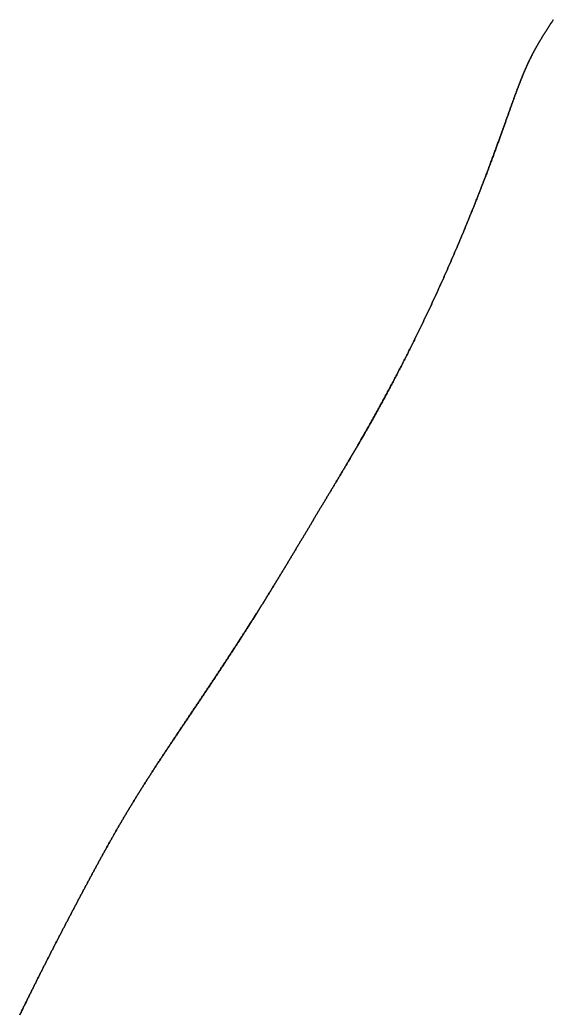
# Model space of a CAD drawing. Header units: inches. Extents: x 130170 to 284068, y 377793 to 804530.
# Drawn here: x 259201.3 to 259254.8, y 738564.8 to 738664.6 of the extents above; entities that cross this region are included whole.
import ezdxf

# ---------------------------------------------------------------- set-up
doc = ezdxf.new("R2010")
doc.units = ezdxf.units.IN
doc.header["$MEASUREMENT"] = 0
doc.layers.add('muni_il', color=7, linetype='Continuous')

msp = doc.modelspace()

# ---------------------------------------------------------------- linework, layer by layer
at = {"layer": 'muni_il'}
for points in [[(259201.323, 738564.775), (259201.364, 738564.861), (259201.406, 738564.947), (259201.448, 738565.032), (259201.489, 738565.117), (259201.53, 738565.201), (259201.571, 738565.286), (259201.613, 738565.37), (259201.654, 738565.453), (259201.694, 738565.537), (259201.735, 738565.62), (259201.776, 738565.703), (259201.816, 738565.786), (259201.857, 738565.868), (259201.897, 738565.95), (259201.937, 738566.032), (259201.977, 738566.114), (259202.017, 738566.195), (259202.057, 738566.276), (259202.097, 738566.357), (259202.137, 738566.438), (259202.176, 738566.518), (259202.216, 738566.598), (259202.255, 738566.678), (259202.295, 738566.758), (259202.334, 738566.837), (259202.373, 738566.916), (259202.412, 738566.995), (259202.451, 738567.074), (259202.49, 738567.152), (259202.529, 738567.231), (259202.567, 738567.309), (259202.606, 738567.386), (259202.645, 738567.464), (259202.683, 738567.541), (259202.722, 738567.619), (259202.76, 738567.696), (259202.798, 738567.773), (259202.836, 738567.849), (259202.875, 738567.925), (259202.913, 738568.002), (259202.951, 738568.078), (259202.989, 738568.154), (259203.027, 738568.229), (259203.064, 738568.305), (259203.102, 738568.38), (259203.14, 738568.456), (259203.177, 738568.531), (259203.215, 738568.605), (259203.253, 738568.68), (259203.29, 738568.755), (259203.327, 738568.829), (259203.365, 738568.904), (259203.402, 738568.978), (259203.44, 738569.052), (259203.477, 738569.125), (259203.514, 738569.199), (259203.551, 738569.273), (259203.588, 738569.346), (259203.625, 738569.42), (259203.662, 738569.493), (259203.699, 738569.566), (259203.736, 738569.639), (259203.773, 738569.712), (259203.81, 738569.785), (259203.847, 738569.857), (259203.884, 738569.93), (259203.921, 738570.002), (259203.958, 738570.075), (259203.994, 738570.147), (259204.031, 738570.219), (259204.068, 738570.291), (259204.105, 738570.363), (259204.141, 738570.435), (259204.178, 738570.507), (259204.215, 738570.579), (259204.251, 738570.651), (259204.288, 738570.723), (259204.325, 738570.794), (259204.361, 738570.866), (259204.398, 738570.937), (259204.434, 738571.009), (259204.471, 738571.08), (259204.508, 738571.151), (259204.544, 738571.223), (259204.581, 738571.294), (259204.617, 738571.365), (259204.654, 738571.436), (259204.691, 738571.508), (259204.727, 738571.579), (259204.764, 738571.65), (259204.8, 738571.721), (259204.837, 738571.792), (259204.874, 738571.863), (259204.91, 738571.934), (259204.947, 738572.005), (259204.983, 738572.076), (259205.02, 738572.147), (259205.056, 738572.217), (259205.093, 738572.288), (259205.13, 738572.359), (259205.167, 738572.43), (259205.203, 738572.501), (259205.24, 738572.572), (259205.277, 738572.643), (259205.313, 738572.714), (259205.35, 738572.784), (259205.387, 738572.855), (259205.424, 738572.926), (259205.46, 738572.997), (259205.497, 738573.068), (259205.534, 738573.139), (259205.571, 738573.21), (259205.608, 738573.281), (259205.645, 738573.352), (259205.682, 738573.423), (259205.719, 738573.494), (259205.756, 738573.565), (259205.793, 738573.636), (259205.83, 738573.707), (259205.867, 738573.778), (259205.904, 738573.849), (259205.941, 738573.92), (259205.978, 738573.991), (259206.015, 738574.062), (259206.052, 738574.134), (259206.09, 738574.205), (259206.127, 738574.276), (259206.164, 738574.347), (259206.202, 738574.419), (259206.239, 738574.49), (259206.276, 738574.561), (259206.314, 738574.633), (259206.351, 738574.704), (259206.389, 738574.776), (259206.426, 738574.847), (259206.463, 738574.919), (259206.501, 738574.99), (259206.539, 738575.062), (259206.576, 738575.134), (259206.614, 738575.205), (259206.652, 738575.277), (259206.689, 738575.349), (259206.727, 738575.421), (259206.765, 738575.492), (259206.803, 738575.564), (259206.841, 738575.636), (259206.879, 738575.708), (259206.917, 738575.78), (259206.955, 738575.852), (259206.992, 738575.924), (259207.031, 738575.996), (259207.069, 738576.068), (259207.107, 738576.14), (259207.145, 738576.213), (259207.183, 738576.285), (259207.221, 738576.357), (259207.26, 738576.429), (259207.298, 738576.502), (259207.336, 738576.574), (259207.375, 738576.646), (259207.413, 738576.719), (259207.451, 738576.791), (259207.49, 738576.864), (259207.528, 738576.936), (259207.567, 738577.009), (259207.605, 738577.081), (259207.644, 738577.154), (259207.683, 738577.227), (259207.721, 738577.299), (259207.76, 738577.372), (259207.799, 738577.445), (259207.837, 738577.517), (259207.876, 738577.59), (259207.915, 738577.663), (259207.954, 738577.736), (259207.993, 738577.809), (259208.032, 738577.882), (259208.071, 738577.954), (259208.11, 738578.027), (259208.149, 738578.1), (259208.188, 738578.173), (259208.227, 738578.246), (259208.266, 738578.319), (259208.305, 738578.392), (259208.344, 738578.465), (259208.384, 738578.538), (259208.423, 738578.611), (259208.462, 738578.684), (259208.502, 738578.757), (259208.541, 738578.83), (259208.58, 738578.904), (259208.62, 738578.977), (259208.659, 738579.05), (259208.699, 738579.123), (259208.738, 738579.196), (259208.778, 738579.269), (259208.817, 738579.342), (259208.857, 738579.415), (259208.897, 738579.488), (259208.936, 738579.562), (259208.976, 738579.635), (259209.016, 738579.708), (259209.056, 738579.781), (259209.096, 738579.854), (259209.135, 738579.927), (259209.175, 738580), (259209.215, 738580.073), (259209.255, 738580.146), (259209.295, 738580.219), (259209.335, 738580.293), (259209.375, 738580.366), (259209.415, 738580.439), (259209.456, 738580.512), (259209.496, 738580.585), (259209.536, 738580.658), (259209.576, 738580.731), (259209.616, 738580.804), (259209.657, 738580.877), (259209.697, 738580.95), (259209.737, 738581.023), (259209.778, 738581.096), (259209.818, 738581.169), (259209.859, 738581.242), (259209.899, 738581.315), (259209.94, 738581.388), (259209.98, 738581.461), (259210.021, 738581.534), (259210.062, 738581.607), (259210.102, 738581.68), (259210.143, 738581.753), (259210.184, 738581.825), (259210.225, 738581.898), (259210.266, 738581.971), (259210.306, 738582.044), (259210.348, 738582.117), (259210.389, 738582.19), (259210.43, 738582.262), (259210.471, 738582.335), (259210.512, 738582.408), (259210.553, 738582.481), (259210.594, 738582.553), (259210.635, 738582.626), (259210.677, 738582.699), (259210.718, 738582.771), (259210.759, 738582.844), (259210.801, 738582.916), (259210.842, 738582.989), (259210.884, 738583.062), (259210.926, 738583.134), (259210.967, 738583.207), (259211.009, 738583.28), (259211.051, 738583.352), (259211.093, 738583.425), (259211.134, 738583.497), (259211.176, 738583.57), (259211.218, 738583.642), (259211.26, 738583.715), (259211.303, 738583.787), (259211.345, 738583.86), (259211.387, 738583.932), (259211.429, 738584.005), (259211.472, 738584.078), (259211.514, 738584.15), (259211.556, 738584.223), (259211.599, 738584.295), (259211.642, 738584.367), (259211.684, 738584.44), (259211.727, 738584.513), (259211.77, 738584.585), (259211.813, 738584.658), (259211.856, 738584.73), (259211.899, 738584.803), (259211.942, 738584.875), (259211.985, 738584.948), (259212.029, 738585.021), (259212.072, 738585.093), (259212.115, 738585.166), (259212.159, 738585.239), (259212.202, 738585.311), (259212.246, 738585.384), (259212.29, 738585.457), (259212.334, 738585.529), (259212.378, 738585.602), (259212.422, 738585.675), (259212.466, 738585.748), (259212.51, 738585.821), (259212.554, 738585.894), (259212.599, 738585.967), (259212.643, 738586.04), (259212.688, 738586.113), (259212.733, 738586.186), (259212.777, 738586.259), (259212.822, 738586.332), (259212.867, 738586.405), (259212.912, 738586.479), (259212.957, 738586.552), (259213.003, 738586.625), (259213.048, 738586.699), (259213.094, 738586.772), (259213.139, 738586.846), (259213.185, 738586.919), (259213.231, 738586.993), (259213.277, 738587.067), (259213.323, 738587.14), (259213.369, 738587.214), (259213.415, 738587.288), (259213.462, 738587.362), (259213.508, 738587.436), (259213.555, 738587.511), (259213.601, 738587.585), (259213.648, 738587.659), (259213.695, 738587.734), (259213.742, 738587.808), (259213.79, 738587.883), (259213.837, 738587.957), (259213.884, 738588.032), (259213.932, 738588.107), (259213.98, 738588.182), (259214.028, 738588.257), (259214.076, 738588.332), (259214.124, 738588.407), (259214.172, 738588.483), (259214.22, 738588.558), (259214.269, 738588.634), (259214.318, 738588.71), (259214.366, 738588.785), (259214.415, 738588.861), (259214.464, 738588.937), (259214.513, 738589.013), (259214.563, 738589.09), (259214.612, 738589.166), (259214.662, 738589.243), (259214.711, 738589.319), (259214.761, 738589.396), (259214.811, 738589.473), (259214.861, 738589.55), (259214.912, 738589.627), (259214.962, 738589.705), (259215.013, 738589.782), (259215.063, 738589.86), (259215.114, 738589.937), (259215.165, 738590.015), (259215.216, 738590.093), (259215.268, 738590.171), (259215.319, 738590.249), (259215.371, 738590.328), (259215.422, 738590.406), (259215.474, 738590.485), (259215.526, 738590.564), (259215.578, 738590.643), (259215.63, 738590.722), (259215.683, 738590.801), (259215.735, 738590.881), (259215.788, 738590.96), (259215.841, 738591.04), (259215.894, 738591.12), (259215.947, 738591.2), (259216, 738591.28), (259216.054, 738591.361), (259216.107, 738591.441), (259216.161, 738591.522), (259216.214, 738591.603), (259216.269, 738591.684), (259216.323, 738591.765), (259216.377, 738591.846), (259216.431, 738591.928), (259216.486, 738592.009), (259216.54, 738592.091), (259216.595, 738592.173), (259216.65, 738592.255), (259216.705, 738592.338), (259216.76, 738592.42), (259216.815, 738592.503), (259216.871, 738592.585), (259216.926, 738592.668), (259216.982, 738592.751), (259217.038, 738592.835), (259217.094, 738592.918), (259217.15, 738593.001), (259217.206, 738593.085), (259217.262, 738593.169), (259217.318, 738593.253), (259217.375, 738593.337), (259217.432, 738593.422), (259217.488, 738593.506), (259217.545, 738593.591), (259217.602, 738593.676), (259217.659, 738593.761), (259217.716, 738593.846), (259217.774, 738593.931), (259217.831, 738594.016), (259217.889, 738594.102), (259217.946, 738594.187), (259218.004, 738594.273), (259218.062, 738594.359), (259218.12, 738594.445), (259218.178, 738594.532), (259218.236, 738594.618), (259218.294, 738594.704), (259218.352, 738594.791), (259218.41, 738594.878), (259218.469, 738594.965), (259218.527, 738595.052), (259218.586, 738595.139), (259218.645, 738595.226), (259218.703, 738595.314), (259218.762, 738595.401), (259218.821, 738595.489), (259218.88, 738595.577), (259218.939, 738595.664), (259218.998, 738595.752), (259219.057, 738595.841), (259219.117, 738595.929), (259219.176, 738596.017), (259219.235, 738596.105), (259219.295, 738596.194), (259219.354, 738596.283), (259219.414, 738596.371), (259219.473, 738596.46), (259219.533, 738596.549), (259219.592, 738596.638), (259219.652, 738596.727), (259219.712, 738596.816), (259219.771, 738596.905), (259219.831, 738596.995), (259219.891, 738597.084), (259219.951, 738597.173), (259220.011, 738597.263), (259220.07, 738597.353), (259220.13, 738597.442), (259220.19, 738597.532), (259220.25, 738597.622), (259220.31, 738597.711), (259220.37, 738597.801), (259220.43, 738597.891), (259220.49, 738597.981), (259220.55, 738598.071), (259220.61, 738598.161), (259220.669, 738598.251), (259220.729, 738598.341), (259220.789, 738598.431), (259220.849, 738598.521), (259220.909, 738598.612), (259220.969, 738598.702), (259221.029, 738598.792), (259221.088, 738598.882), (259221.148, 738598.972), (259221.208, 738599.062), (259221.267, 738599.153), (259221.327, 738599.243), (259221.387, 738599.333), (259221.446, 738599.423), (259221.506, 738599.513), (259221.565, 738599.604), (259221.625, 738599.694), (259221.684, 738599.784), (259221.743, 738599.874), (259221.803, 738599.964), (259221.862, 738600.054), (259221.921, 738600.144), (259221.98, 738600.234), (259222.039, 738600.324), (259222.098, 738600.414), (259222.157, 738600.504), (259222.216, 738600.593), (259222.274, 738600.683), (259222.333, 738600.773), (259222.392, 738600.862), (259222.45, 738600.952), (259222.508, 738601.041), (259222.567, 738601.131), (259222.625, 738601.22), (259222.683, 738601.309), (259222.741, 738601.398), (259222.799, 738601.488), (259222.857, 738601.577), (259222.915, 738601.666), (259222.972, 738601.754), (259223.03, 738601.843), (259223.087, 738601.932), (259223.145, 738602.02), (259223.202, 738602.109), (259223.259, 738602.197), (259223.316, 738602.285), (259223.373, 738602.373), (259223.429, 738602.461), (259223.486, 738602.549), (259223.542, 738602.637), (259223.599, 738602.724), (259223.655, 738602.812), (259223.711, 738602.899), (259223.767, 738602.987), (259223.823, 738603.074), (259223.879, 738603.161), (259223.934, 738603.247), (259223.99, 738603.334), (259224.045, 738603.421), (259224.1, 738603.507), (259224.155, 738603.593), (259224.21, 738603.68), (259224.265, 738603.765), (259224.32, 738603.851), (259224.374, 738603.937), (259224.429, 738604.023), (259224.483, 738604.108), (259224.537, 738604.193), (259224.591, 738604.278), (259224.645, 738604.363), (259224.698, 738604.448), (259224.752, 738604.532), (259224.805, 738604.617), (259224.858, 738604.701), (259224.911, 738604.785), (259224.964, 738604.869), (259225.017, 738604.952), (259225.069, 738605.036), (259225.122, 738605.119), (259225.174, 738605.203), (259225.226, 738605.285), (259225.278, 738605.368), (259225.33, 738605.451), (259225.382, 738605.533), (259225.433, 738605.616), (259225.484, 738605.698), (259225.535, 738605.78), (259225.586, 738605.861), (259225.637, 738605.943), (259225.688, 738606.024), (259225.739, 738606.105), (259225.789, 738606.186), (259225.839, 738606.267), (259225.889, 738606.348), (259225.939, 738606.428), (259225.989, 738606.508), (259226.038, 738606.588), (259226.088, 738606.668), (259226.137, 738606.748), (259226.186, 738606.827), (259226.235, 738606.907), (259226.284, 738606.986), (259226.333, 738607.064), (259226.381, 738607.143), (259226.43, 738607.222), (259226.478, 738607.3), (259226.526, 738607.378), (259226.574, 738607.456), (259226.622, 738607.534), (259226.669, 738607.611), (259226.717, 738607.689), (259226.764, 738607.766), (259226.811, 738607.843), (259226.858, 738607.92), (259226.905, 738607.996), (259226.952, 738608.073), (259226.998, 738608.149), (259227.045, 738608.225), (259227.091, 738608.301), (259227.137, 738608.377), (259227.183, 738608.452), (259227.229, 738608.527), (259227.275, 738608.602), (259227.321, 738608.678), (259227.366, 738608.752), (259227.411, 738608.827), (259227.457, 738608.901), (259227.502, 738608.976), (259227.547, 738609.05), (259227.591, 738609.124), (259227.636, 738609.197), (259227.681, 738609.271), (259227.725, 738609.344), (259227.769, 738609.418), (259227.813, 738609.491), (259227.857, 738609.564), (259227.901, 738609.636), (259227.945, 738609.709), (259227.989, 738609.781), (259228.032, 738609.854), (259228.076, 738609.926), (259228.119, 738609.998), (259228.163, 738610.07), (259228.206, 738610.141), (259228.249, 738610.213), (259228.292, 738610.284), (259228.335, 738610.355), (259228.377, 738610.427), (259228.42, 738610.498), (259228.463, 738610.568), (259228.505, 738610.639), (259228.547, 738610.709), (259228.59, 738610.78), (259228.632, 738610.85), (259228.674, 738610.92), (259228.716, 738610.99), (259228.758, 738611.06), (259228.8, 738611.13), (259228.841, 738611.2), (259228.883, 738611.269), (259228.925, 738611.339), (259228.966, 738611.408), (259229.007, 738611.477), (259229.049, 738611.546), (259229.09, 738611.615), (259229.131, 738611.684), (259229.173, 738611.753), (259229.214, 738611.822), (259229.255, 738611.89), (259229.296, 738611.959), (259229.336, 738612.027), (259229.377, 738612.096), (259229.418, 738612.164), (259229.459, 738612.232), (259229.5, 738612.3), (259229.54, 738612.368), (259229.581, 738612.436), (259229.621, 738612.504), (259229.662, 738612.571), (259229.702, 738612.639), (259229.743, 738612.707), (259229.783, 738612.774), (259229.824, 738612.842), (259229.864, 738612.909), (259229.904, 738612.977), (259229.944, 738613.044), (259229.985, 738613.112), (259230.025, 738613.179), (259230.065, 738613.246), (259230.105, 738613.313), (259230.145, 738613.381), (259230.186, 738613.448), (259230.226, 738613.515), (259230.266, 738613.582), (259230.306, 738613.649), (259230.346, 738613.716), (259230.386, 738613.783), (259230.426, 738613.85), (259230.466, 738613.917), (259230.506, 738613.984), (259230.546, 738614.051), (259230.587, 738614.118), (259230.627, 738614.185), (259230.667, 738614.252), (259230.707, 738614.319), (259230.747, 738614.386), (259230.787, 738614.453), (259230.827, 738614.52), (259230.868, 738614.587), (259230.908, 738614.654), (259230.948, 738614.722), (259230.988, 738614.789), (259231.028, 738614.856), (259231.069, 738614.923), (259231.109, 738614.99), (259231.149, 738615.058), (259231.19, 738615.125), (259231.23, 738615.193), (259231.271, 738615.26), (259231.311, 738615.328), (259231.352, 738615.395), (259231.392, 738615.463), (259231.433, 738615.531), (259231.474, 738615.598), (259231.515, 738615.666), (259231.555, 738615.734), (259231.596, 738615.802), (259231.637, 738615.871), (259231.678, 738615.939), (259231.719, 738616.007), (259231.76, 738616.075), (259231.801, 738616.144), (259231.843, 738616.213), (259231.884, 738616.281), (259231.925, 738616.35), (259231.967, 738616.419), (259232.008, 738616.488), (259232.05, 738616.557), (259232.091, 738616.627), (259232.133, 738616.696), (259232.175, 738616.766), (259232.217, 738616.836), (259232.259, 738616.905), (259232.301, 738616.975), (259232.343, 738617.045), (259232.385, 738617.116), (259232.428, 738617.186), (259232.47, 738617.257), (259232.513, 738617.328), (259232.555, 738617.399), (259232.598, 738617.47), (259232.641, 738617.541), (259232.684, 738617.613), (259232.727, 738617.684), (259232.77, 738617.756), (259232.813, 738617.828), (259232.856, 738617.9), (259232.9, 738617.973), (259232.943, 738618.045), (259232.987, 738618.118), (259233.031, 738618.191), (259233.075, 738618.264), (259233.119, 738618.338), (259233.163, 738618.412), (259233.207, 738618.486), (259233.251, 738618.56), (259233.296, 738618.634), (259233.341, 738618.709), (259233.385, 738618.784), (259233.43, 738618.859), (259233.475, 738618.934), (259233.52, 738619.01), (259233.566, 738619.086), (259233.611, 738619.162), (259233.656, 738619.238), (259233.702, 738619.315), (259233.748, 738619.391), (259233.794, 738619.469), (259233.84, 738619.546), (259233.886, 738619.624), (259233.933, 738619.702), (259233.979, 738619.78), (259234.026, 738619.859), (259234.073, 738619.938), (259234.12, 738620.017), (259234.167, 738620.097), (259234.214, 738620.176), (259234.261, 738620.256), (259234.309, 738620.337), (259234.357, 738620.418), (259234.405, 738620.499), (259234.453, 738620.58), (259234.501, 738620.662), (259234.549, 738620.744), (259234.598, 738620.826), (259234.646, 738620.909), (259234.695, 738620.992), (259234.744, 738621.076), (259234.793, 738621.16), (259234.842, 738621.244), (259234.892, 738621.328), (259234.941, 738621.413), (259234.991, 738621.498), (259235.041, 738621.584), (259235.091, 738621.67), (259235.142, 738621.756), (259235.192, 738621.843), (259235.243, 738621.93), (259235.294, 738622.018), (259235.345, 738622.105), (259235.396, 738622.194), (259235.447, 738622.282), (259235.499, 738622.372), (259235.55, 738622.461), (259235.602, 738622.551), (259235.654, 738622.641), (259235.706, 738622.732), (259235.759, 738622.823), (259235.811, 738622.914), (259235.864, 738623.006), (259235.917, 738623.099), (259235.97, 738623.192), (259236.023, 738623.285), (259236.076, 738623.378), (259236.13, 738623.472), (259236.184, 738623.567), (259236.237, 738623.662), (259236.292, 738623.757), (259236.346, 738623.853), (259236.4, 738623.949), (259236.455, 738624.046), (259236.51, 738624.143), (259236.565, 738624.241), (259236.62, 738624.339), (259236.675, 738624.437), (259236.731, 738624.536), (259236.786, 738624.636), (259236.842, 738624.735), (259236.898, 738624.836), (259236.954, 738624.937), (259237.01, 738625.038), (259237.067, 738625.139), (259237.124, 738625.242), (259237.18, 738625.344), (259237.237, 738625.447), (259237.295, 738625.551), (259237.352, 738625.655), (259237.409, 738625.76), (259237.467, 738625.864), (259237.525, 738625.97), (259237.583, 738626.076), (259237.641, 738626.182), (259237.699, 738626.289), (259237.758, 738626.396), (259237.816, 738626.504), (259237.875, 738626.613), (259237.934, 738626.721), (259237.993, 738626.831), (259238.053, 738626.94), (259238.112, 738627.05), (259238.172, 738627.161), (259238.231, 738627.272), (259238.291, 738627.384), (259238.351, 738627.496), (259238.411, 738627.608), (259238.472, 738627.721), (259238.532, 738627.835), (259238.592, 738627.949), (259238.653, 738628.063), (259238.714, 738628.178), (259238.775, 738628.294), (259238.836, 738628.409), (259238.897, 738628.526), (259238.959, 738628.642), (259239.02, 738628.76), (259239.082, 738628.877), (259239.143, 738628.995), (259239.205, 738629.114), (259239.267, 738629.233), (259239.329, 738629.352), (259239.391, 738629.472), (259239.454, 738629.593), (259239.516, 738629.714), (259239.579, 738629.835), (259239.641, 738629.957), (259239.704, 738630.079), (259239.767, 738630.201), (259239.83, 738630.324), (259239.893, 738630.448), (259239.956, 738630.571), (259240.019, 738630.696), (259240.082, 738630.82), (259240.146, 738630.946), (259240.209, 738631.071), (259240.273, 738631.197), (259240.336, 738631.323), (259240.4, 738631.45), (259240.463, 738631.577), (259240.527, 738631.705), (259240.591, 738631.832), (259240.655, 738631.961), (259240.719, 738632.089), (259240.783, 738632.218), (259240.847, 738632.348), (259240.911, 738632.477), (259240.975, 738632.607), (259241.04, 738632.738), (259241.104, 738632.869), (259241.168, 738633), (259241.232, 738633.131), (259241.297, 738633.263), (259241.361, 738633.395), (259241.425, 738633.528), (259241.49, 738633.66), (259241.554, 738633.793), (259241.618, 738633.927), (259241.683, 738634.061), (259241.747, 738634.194), (259241.812, 738634.329), (259241.876, 738634.463), (259241.941, 738634.598), (259242.005, 738634.733), (259242.069, 738634.868), (259242.134, 738635.004), (259242.198, 738635.14), (259242.262, 738635.276), (259242.327, 738635.412), (259242.391, 738635.549), (259242.455, 738635.685), (259242.519, 738635.822), (259242.584, 738635.959), (259242.648, 738636.097), (259242.712, 738636.234), (259242.776, 738636.372), (259242.84, 738636.51), (259242.904, 738636.648), (259242.967, 738636.786), (259243.031, 738636.925), (259243.095, 738637.063), (259243.158, 738637.202), (259243.222, 738637.341), (259243.285, 738637.479), (259243.349, 738637.618), (259243.412, 738637.758), (259243.475, 738637.897), (259243.538, 738638.036), (259243.601, 738638.175), (259243.664, 738638.315), (259243.727, 738638.455), (259243.789, 738638.594), (259243.852, 738638.734), (259243.914, 738638.873), (259243.977, 738639.013), (259244.039, 738639.153), (259244.101, 738639.293), (259244.163, 738639.432), (259244.225, 738639.572), (259244.286, 738639.712), (259244.348, 738639.852), (259244.409, 738639.991), (259244.47, 738640.131), (259244.531, 738640.271), (259244.592, 738640.41), (259244.653, 738640.55), (259244.713, 738640.689), (259244.774, 738640.828), (259244.834, 738640.968), (259244.894, 738641.107), (259244.954, 738641.246), (259245.014, 738641.385), (259245.073, 738641.524), (259245.132, 738641.662), (259245.191, 738641.801), (259245.25, 738641.939), (259245.309, 738642.078), (259245.368, 738642.216), (259245.426, 738642.354), (259245.484, 738642.491), (259245.542, 738642.629), (259245.6, 738642.766), (259245.657, 738642.903), (259245.715, 738643.04), (259245.772, 738643.177), (259245.829, 738643.313), (259245.885, 738643.45), (259245.942, 738643.586), (259245.998, 738643.721), (259246.054, 738643.857), (259246.11, 738643.992), (259246.165, 738644.127), (259246.22, 738644.261), (259246.275, 738644.396), (259246.33, 738644.53), (259246.384, 738644.663), (259246.439, 738644.797), (259246.493, 738644.93), (259246.547, 738645.062), (259246.6, 738645.195), (259246.653, 738645.327), (259246.706, 738645.458), (259246.759, 738645.59), (259246.812, 738645.72), (259246.864, 738645.851), (259246.916, 738645.981), (259246.967, 738646.111), (259247.019, 738646.24), (259247.07, 738646.369), (259247.121, 738646.497), (259247.172, 738646.625), (259247.222, 738646.753), (259247.272, 738646.88), (259247.322, 738647.007), (259247.371, 738647.133), (259247.42, 738647.259), (259247.469, 738647.385), (259247.518, 738647.509), (259247.566, 738647.634), (259247.615, 738647.758), (259247.662, 738647.881), (259247.71, 738648.004), (259247.757, 738648.127), (259247.804, 738648.249), (259247.851, 738648.37), (259247.897, 738648.491), (259247.943, 738648.611), (259247.989, 738648.731), (259248.035, 738648.851), (259248.08, 738648.969), (259248.125, 738649.088), (259248.169, 738649.205), (259248.214, 738649.322), (259248.258, 738649.439), (259248.302, 738649.555), (259248.345, 738649.671), (259248.389, 738649.786), (259248.431, 738649.9), (259248.474, 738650.014), (259248.516, 738650.127), (259248.559, 738650.239), (259248.6, 738650.352), (259248.642, 738650.463), (259248.683, 738650.574), (259248.724, 738650.684), (259248.765, 738650.794), (259248.805, 738650.903), (259248.845, 738651.011), (259248.885, 738651.119), (259248.924, 738651.226), (259248.963, 738651.333), (259249.002, 738651.439), (259249.041, 738651.544), (259249.079, 738651.649), (259249.117, 738651.753), (259249.155, 738651.856), (259249.193, 738651.959), (259249.23, 738652.061), (259249.267, 738652.163), (259249.304, 738652.264), (259249.34, 738652.364), (259249.376, 738652.464), (259249.412, 738652.563), (259249.448, 738652.662), (259249.483, 738652.76), (259249.518, 738652.857), (259249.553, 738652.953), (259249.588, 738653.049), (259249.622, 738653.145), (259249.656, 738653.239), (259249.69, 738653.333), (259249.723, 738653.427), (259249.757, 738653.519), (259249.79, 738653.612), (259249.822, 738653.703), (259249.855, 738653.794), (259249.887, 738653.884), (259249.919, 738653.974), (259249.951, 738654.063), (259249.983, 738654.151), (259250.014, 738654.239), (259250.045, 738654.326), (259250.076, 738654.412), (259250.107, 738654.498), (259250.137, 738654.583), (259250.167, 738654.668), (259250.197, 738654.752), (259250.227, 738654.835), (259250.256, 738654.918), (259250.286, 738655), (259250.315, 738655.082), (259250.344, 738655.163), (259250.372, 738655.243), (259250.401, 738655.323), (259250.429, 738655.402), (259250.457, 738655.481), (259250.485, 738655.559), (259250.513, 738655.636), (259250.54, 738655.713), (259250.567, 738655.789), (259250.595, 738655.865), (259250.622, 738655.94), (259250.648, 738656.015), (259250.675, 738656.088), (259250.701, 738656.162), (259250.728, 738656.235), (259250.754, 738656.307), (259250.779, 738656.379), (259250.805, 738656.45), (259250.831, 738656.521), (259250.856, 738656.591), (259250.881, 738656.66), (259250.907, 738656.729), (259250.932, 738656.798), (259250.956, 738656.866), (259250.981, 738656.934), (259251.006, 738657.001), (259251.03, 738657.067), (259251.054, 738657.133), (259251.078, 738657.199), (259251.102, 738657.264), (259251.126, 738657.328), (259251.15, 738657.392), (259251.174, 738657.456), (259251.197, 738657.519), (259251.221, 738657.582), (259251.244, 738657.644), (259251.267, 738657.706), (259251.29, 738657.767), (259251.313, 738657.828), (259251.336, 738657.889), (259251.359, 738657.949), (259251.382, 738658.008), (259251.405, 738658.068), (259251.427, 738658.126), (259251.45, 738658.185), (259251.472, 738658.243), (259251.495, 738658.301), (259251.517, 738658.358), (259251.539, 738658.415), (259251.561, 738658.471), (259251.583, 738658.527), (259251.605, 738658.583), (259251.627, 738658.638), (259251.649, 738658.694), (259251.671, 738658.748), (259251.693, 738658.803), (259251.715, 738658.857), (259251.737, 738658.911), (259251.759, 738658.964), (259251.78, 738659.017), (259251.802, 738659.07), (259251.824, 738659.123), (259251.845, 738659.175), (259251.867, 738659.227), (259251.889, 738659.278), (259251.911, 738659.33), (259251.932, 738659.381), (259251.954, 738659.432), (259251.975, 738659.483), (259251.997, 738659.533), (259252.019, 738659.583), (259252.04, 738659.633), (259252.062, 738659.683), (259252.084, 738659.732), (259252.106, 738659.782), (259252.127, 738659.831), (259252.149, 738659.88), (259252.171, 738659.928), (259252.193, 738659.977), (259252.214, 738660.025), (259252.236, 738660.073), (259252.258, 738660.121), (259252.28, 738660.169), (259252.303, 738660.217), (259252.325, 738660.264), (259252.347, 738660.312), (259252.369, 738660.359), (259252.391, 738660.406), (259252.414, 738660.453), (259252.436, 738660.5), (259252.459, 738660.547), (259252.481, 738660.594), (259252.504, 738660.641), (259252.527, 738660.687), (259252.55, 738660.734), (259252.572, 738660.78), (259252.595, 738660.826), (259252.619, 738660.873), (259252.642, 738660.919), (259252.665, 738660.965), (259252.689, 738661.011), (259252.712, 738661.057), (259252.736, 738661.103), (259252.76, 738661.149), (259252.783, 738661.195), (259252.807, 738661.241), (259252.832, 738661.287), (259252.856, 738661.333), (259252.88, 738661.379), (259252.905, 738661.426), (259252.929, 738661.472), (259252.954, 738661.518), (259252.979, 738661.564), (259253.004, 738661.61), (259253.029, 738661.656), (259253.055, 738661.702), (259253.08, 738661.749), (259253.106, 738661.795), (259253.132, 738661.842), (259253.158, 738661.888), (259253.184, 738661.935), (259253.21, 738661.981), (259253.237, 738662.028), (259253.264, 738662.075), (259253.291, 738662.122), (259253.318, 738662.169), (259253.345, 738662.216), (259253.372, 738662.264), (259253.4, 738662.311), (259253.428, 738662.359), (259253.456, 738662.407), (259253.484, 738662.454), (259253.513, 738662.502), (259253.541, 738662.551), (259253.57, 738662.599), (259253.599, 738662.647), (259253.628, 738662.696), (259253.658, 738662.745), (259253.688, 738662.794), (259253.718, 738662.843), (259253.748, 738662.893), (259253.778, 738662.942), (259253.809, 738662.992), (259253.84, 738663.042), (259253.871, 738663.092), (259253.902, 738663.143), (259253.934, 738663.193), (259253.966, 738663.244), (259253.998, 738663.295), (259254.03, 738663.347), (259254.063, 738663.398), (259254.096, 738663.45), (259254.129, 738663.502), (259254.163, 738663.554), (259254.196, 738663.607), (259254.23, 738663.66), (259254.264, 738663.713), (259254.299, 738663.766), (259254.334, 738663.82), (259254.369, 738663.874), (259254.404, 738663.928), (259254.44, 738663.983), (259254.476, 738664.038), (259254.512, 738664.093), (259254.548, 738664.148), (259254.585, 738664.204), (259254.622, 738664.26), (259254.66, 738664.316), (259254.697, 738664.373), (259254.735, 738664.43), (259254.774, 738664.487), (259254.812, 738664.545), (259254.851, 738664.603)], [(259254.851, 738664.603), (259254.812, 738664.545), (259254.774, 738664.487), (259254.735, 738664.43), (259254.697, 738664.373), (259254.66, 738664.316), (259254.622, 738664.26), (259254.585, 738664.204), (259254.548, 738664.148), (259254.512, 738664.093), (259254.476, 738664.038), (259254.44, 738663.983), (259254.404, 738663.928), (259254.369, 738663.874), (259254.334, 738663.82), (259254.299, 738663.766), (259254.264, 738663.713), (259254.23, 738663.66), (259254.196, 738663.607), (259254.163, 738663.554), (259254.129, 738663.502), (259254.096, 738663.45), (259254.063, 738663.398), (259254.03, 738663.347), (259253.998, 738663.295), (259253.966, 738663.244), (259253.934, 738663.193), (259253.902, 738663.143), (259253.871, 738663.092), (259253.84, 738663.042), (259253.809, 738662.992), (259253.778, 738662.942), (259253.748, 738662.893), (259253.718, 738662.843), (259253.688, 738662.794), (259253.658, 738662.745), (259253.628, 738662.696), (259253.599, 738662.647), (259253.57, 738662.599), (259253.541, 738662.551), (259253.513, 738662.502), (259253.484, 738662.454), (259253.456, 738662.407), (259253.428, 738662.359), (259253.4, 738662.311), (259253.372, 738662.264), (259253.345, 738662.216), (259253.318, 738662.169), (259253.291, 738662.122), (259253.264, 738662.075), (259253.237, 738662.028), (259253.21, 738661.981), (259253.184, 738661.935), (259253.158, 738661.888), (259253.132, 738661.842), (259253.106, 738661.795), (259253.08, 738661.749), (259253.055, 738661.702), (259253.029, 738661.656), (259253.004, 738661.61), (259252.979, 738661.564), (259252.954, 738661.518), (259252.929, 738661.472), (259252.905, 738661.426), (259252.88, 738661.379), (259252.856, 738661.333), (259252.832, 738661.287), (259252.807, 738661.241), (259252.783, 738661.195), (259252.76, 738661.149), (259252.736, 738661.103), (259252.712, 738661.057), (259252.689, 738661.011), (259252.665, 738660.965), (259252.642, 738660.919), (259252.619, 738660.873), (259252.595, 738660.826), (259252.572, 738660.78), (259252.55, 738660.734), (259252.527, 738660.687), (259252.504, 738660.641), (259252.481, 738660.594), (259252.459, 738660.547), (259252.436, 738660.5), (259252.414, 738660.453), (259252.391, 738660.406), (259252.369, 738660.359), (259252.347, 738660.312), (259252.325, 738660.264), (259252.303, 738660.217), (259252.28, 738660.169), (259252.258, 738660.121), (259252.236, 738660.073), (259252.214, 738660.025), (259252.193, 738659.977), (259252.171, 738659.928), (259252.149, 738659.88), (259252.127, 738659.831), (259252.106, 738659.782), (259252.084, 738659.732), (259252.062, 738659.683), (259252.04, 738659.633), (259252.019, 738659.583), (259251.997, 738659.533), (259251.975, 738659.483), (259251.954, 738659.432), (259251.932, 738659.381), (259251.911, 738659.33), (259251.889, 738659.278), (259251.867, 738659.227), (259251.845, 738659.175), (259251.824, 738659.123), (259251.802, 738659.07), (259251.78, 738659.017), (259251.759, 738658.964), (259251.737, 738658.911), (259251.715, 738658.857), (259251.693, 738658.803), (259251.671, 738658.748), (259251.649, 738658.694), (259251.627, 738658.638), (259251.605, 738658.583), (259251.583, 738658.527), (259251.561, 738658.471), (259251.539, 738658.415), (259251.517, 738658.358), (259251.495, 738658.301), (259251.472, 738658.243), (259251.45, 738658.185), (259251.427, 738658.126), (259251.405, 738658.068), (259251.382, 738658.008), (259251.359, 738657.949), (259251.336, 738657.889), (259251.313, 738657.828), (259251.29, 738657.767), (259251.267, 738657.706), (259251.244, 738657.644), (259251.221, 738657.582), (259251.197, 738657.519), (259251.174, 738657.456), (259251.15, 738657.392), (259251.126, 738657.328), (259251.102, 738657.264), (259251.078, 738657.199), (259251.054, 738657.133), (259251.03, 738657.067), (259251.006, 738657.001), (259250.981, 738656.934), (259250.956, 738656.866), (259250.932, 738656.798), (259250.907, 738656.729), (259250.881, 738656.66), (259250.856, 738656.591), (259250.831, 738656.521), (259250.805, 738656.45), (259250.779, 738656.379), (259250.754, 738656.307), (259250.728, 738656.235), (259250.701, 738656.162), (259250.675, 738656.088), (259250.648, 738656.015), (259250.622, 738655.94), (259250.595, 738655.865), (259250.567, 738655.789), (259250.54, 738655.713), (259250.513, 738655.636), (259250.485, 738655.559), (259250.457, 738655.481), (259250.429, 738655.402), (259250.401, 738655.323), (259250.372, 738655.243), (259250.344, 738655.163), (259250.315, 738655.082), (259250.286, 738655), (259250.256, 738654.918), (259250.227, 738654.835), (259250.197, 738654.752), (259250.167, 738654.668), (259250.137, 738654.583), (259250.107, 738654.498), (259250.076, 738654.412), (259250.045, 738654.326), (259250.014, 738654.239), (259249.983, 738654.151), (259249.951, 738654.063), (259249.919, 738653.974), (259249.887, 738653.884), (259249.855, 738653.794), (259249.822, 738653.703), (259249.79, 738653.612), (259249.757, 738653.519), (259249.723, 738653.427), (259249.69, 738653.333), (259249.656, 738653.239), (259249.622, 738653.145), (259249.588, 738653.049), (259249.553, 738652.953), (259249.518, 738652.857), (259249.483, 738652.76), (259249.448, 738652.662), (259249.412, 738652.563), (259249.376, 738652.464), (259249.34, 738652.364), (259249.304, 738652.264), (259249.267, 738652.163), (259249.23, 738652.061), (259249.193, 738651.959), (259249.155, 738651.856), (259249.117, 738651.753), (259249.079, 738651.649), (259249.041, 738651.544), (259249.002, 738651.439), (259248.963, 738651.333), (259248.924, 738651.226), (259248.885, 738651.119), (259248.845, 738651.011), (259248.805, 738650.903), (259248.765, 738650.794), (259248.724, 738650.684), (259248.683, 738650.574), (259248.642, 738650.463), (259248.6, 738650.352), (259248.559, 738650.239), (259248.516, 738650.127), (259248.474, 738650.014), (259248.431, 738649.9), (259248.389, 738649.786), (259248.345, 738649.671), (259248.302, 738649.555), (259248.258, 738649.439), (259248.214, 738649.322), (259248.169, 738649.205), (259248.125, 738649.088), (259248.08, 738648.969), (259248.035, 738648.851), (259247.989, 738648.731), (259247.943, 738648.611), (259247.897, 738648.491), (259247.851, 738648.37), (259247.804, 738648.249), (259247.757, 738648.127), (259247.71, 738648.004), (259247.662, 738647.881), (259247.615, 738647.758), (259247.566, 738647.634), (259247.518, 738647.509), (259247.469, 738647.385), (259247.42, 738647.259), (259247.371, 738647.133), (259247.322, 738647.007), (259247.272, 738646.88), (259247.222, 738646.753), (259247.172, 738646.625), (259247.121, 738646.497), (259247.07, 738646.369), (259247.019, 738646.24), (259246.967, 738646.111), (259246.916, 738645.981), (259246.864, 738645.851), (259246.812, 738645.72), (259246.759, 738645.59), (259246.706, 738645.458), (259246.653, 738645.327), (259246.6, 738645.195), (259246.547, 738645.062), (259246.493, 738644.93), (259246.439, 738644.797), (259246.384, 738644.663), (259246.33, 738644.53), (259246.275, 738644.396), (259246.22, 738644.261), (259246.165, 738644.127), (259246.11, 738643.992), (259246.054, 738643.857), (259245.998, 738643.721), (259245.942, 738643.586), (259245.885, 738643.45), (259245.829, 738643.313), (259245.772, 738643.177), (259245.715, 738643.04), (259245.657, 738642.903), (259245.6, 738642.766), (259245.542, 738642.629), (259245.484, 738642.491), (259245.426, 738642.354), (259245.368, 738642.216), (259245.309, 738642.078), (259245.25, 738641.939), (259245.191, 738641.801), (259245.132, 738641.662), (259245.073, 738641.524), (259245.014, 738641.385), (259244.954, 738641.246), (259244.894, 738641.107), (259244.834, 738640.968), (259244.774, 738640.828), (259244.713, 738640.689), (259244.653, 738640.55), (259244.592, 738640.41), (259244.531, 738640.271), (259244.47, 738640.131), (259244.409, 738639.991), (259244.348, 738639.852), (259244.286, 738639.712), (259244.225, 738639.572), (259244.163, 738639.432), (259244.101, 738639.293), (259244.039, 738639.153), (259243.977, 738639.013), (259243.914, 738638.873), (259243.852, 738638.734), (259243.789, 738638.594), (259243.727, 738638.455), (259243.664, 738638.315), (259243.601, 738638.175), (259243.538, 738638.036), (259243.475, 738637.897), (259243.412, 738637.758), (259243.349, 738637.618), (259243.285, 738637.479), (259243.222, 738637.341), (259243.158, 738637.202), (259243.095, 738637.063), (259243.031, 738636.925), (259242.967, 738636.786), (259242.904, 738636.648), (259242.84, 738636.51), (259242.776, 738636.372), (259242.712, 738636.234), (259242.648, 738636.097), (259242.584, 738635.959), (259242.519, 738635.822), (259242.455, 738635.685), (259242.391, 738635.549), (259242.327, 738635.412), (259242.262, 738635.276), (259242.198, 738635.14), (259242.134, 738635.004), (259242.069, 738634.868), (259242.005, 738634.733), (259241.941, 738634.598), (259241.876, 738634.463), (259241.812, 738634.329), (259241.747, 738634.194), (259241.683, 738634.061), (259241.618, 738633.927), (259241.554, 738633.793), (259241.49, 738633.66), (259241.425, 738633.528), (259241.361, 738633.395), (259241.297, 738633.263), (259241.232, 738633.131), (259241.168, 738633), (259241.104, 738632.869), (259241.04, 738632.738), (259240.975, 738632.607), (259240.911, 738632.477), (259240.847, 738632.348), (259240.783, 738632.218), (259240.719, 738632.089), (259240.655, 738631.961), (259240.591, 738631.832), (259240.527, 738631.705), (259240.463, 738631.577), (259240.4, 738631.45), (259240.336, 738631.323), (259240.273, 738631.197), (259240.209, 738631.071), (259240.146, 738630.946), (259240.082, 738630.82), (259240.019, 738630.696), (259239.956, 738630.571), (259239.893, 738630.448), (259239.83, 738630.324), (259239.767, 738630.201), (259239.704, 738630.079), (259239.641, 738629.957), (259239.579, 738629.835), (259239.516, 738629.714), (259239.454, 738629.593), (259239.391, 738629.472), (259239.329, 738629.352), (259239.267, 738629.233), (259239.205, 738629.114), (259239.143, 738628.995), (259239.082, 738628.877), (259239.02, 738628.76), (259238.959, 738628.642), (259238.897, 738628.526), (259238.836, 738628.409), (259238.775, 738628.294), (259238.714, 738628.178), (259238.653, 738628.063), (259238.592, 738627.949), (259238.532, 738627.835), (259238.472, 738627.721), (259238.411, 738627.608), (259238.351, 738627.496), (259238.291, 738627.384), (259238.231, 738627.272), (259238.172, 738627.161), (259238.112, 738627.05), (259238.053, 738626.94), (259237.993, 738626.831), (259237.934, 738626.721), (259237.875, 738626.613), (259237.816, 738626.504), (259237.758, 738626.396), (259237.699, 738626.289), (259237.641, 738626.182), (259237.583, 738626.076), (259237.525, 738625.97), (259237.467, 738625.864), (259237.409, 738625.76), (259237.352, 738625.655), (259237.295, 738625.551), (259237.237, 738625.447), (259237.18, 738625.344), (259237.124, 738625.242), (259237.067, 738625.139), (259237.01, 738625.038), (259236.954, 738624.937), (259236.898, 738624.836), (259236.842, 738624.735), (259236.786, 738624.636), (259236.731, 738624.536), (259236.675, 738624.437), (259236.62, 738624.339), (259236.565, 738624.241), (259236.51, 738624.143), (259236.455, 738624.046), (259236.4, 738623.949), (259236.346, 738623.853), (259236.292, 738623.757), (259236.237, 738623.662), (259236.184, 738623.567), (259236.13, 738623.472), (259236.076, 738623.378), (259236.023, 738623.285), (259235.97, 738623.192), (259235.917, 738623.099), (259235.864, 738623.006), (259235.811, 738622.914), (259235.759, 738622.823), (259235.706, 738622.732), (259235.654, 738622.641), (259235.602, 738622.551), (259235.55, 738622.461), (259235.499, 738622.372), (259235.447, 738622.282), (259235.396, 738622.194), (259235.345, 738622.105), (259235.294, 738622.018), (259235.243, 738621.93), (259235.192, 738621.843), (259235.142, 738621.756), (259235.091, 738621.67), (259235.041, 738621.584), (259234.991, 738621.498), (259234.941, 738621.413), (259234.892, 738621.328), (259234.842, 738621.244), (259234.793, 738621.16), (259234.744, 738621.076), (259234.695, 738620.992), (259234.646, 738620.909), (259234.598, 738620.826), (259234.549, 738620.744), (259234.501, 738620.662), (259234.453, 738620.58), (259234.405, 738620.499), (259234.357, 738620.418), (259234.309, 738620.337), (259234.261, 738620.256), (259234.214, 738620.176), (259234.167, 738620.097), (259234.12, 738620.017), (259234.073, 738619.938), (259234.026, 738619.859), (259233.979, 738619.78), (259233.933, 738619.702), (259233.886, 738619.624), (259233.84, 738619.546), (259233.794, 738619.469), (259233.748, 738619.391), (259233.702, 738619.315), (259233.656, 738619.238), (259233.611, 738619.162), (259233.566, 738619.086), (259233.52, 738619.01), (259233.475, 738618.934), (259233.43, 738618.859), (259233.385, 738618.784), (259233.341, 738618.709), (259233.296, 738618.634), (259233.251, 738618.56), (259233.207, 738618.486), (259233.163, 738618.412), (259233.119, 738618.338), (259233.075, 738618.264), (259233.031, 738618.191), (259232.987, 738618.118), (259232.943, 738618.045), (259232.9, 738617.973), (259232.856, 738617.9), (259232.813, 738617.828), (259232.77, 738617.756), (259232.727, 738617.684), (259232.684, 738617.613), (259232.641, 738617.541), (259232.598, 738617.47), (259232.555, 738617.399), (259232.513, 738617.328), (259232.47, 738617.257), (259232.428, 738617.186), (259232.385, 738617.116), (259232.343, 738617.045), (259232.301, 738616.975), (259232.259, 738616.905), (259232.217, 738616.836), (259232.175, 738616.766), (259232.133, 738616.696), (259232.091, 738616.627), (259232.05, 738616.557), (259232.008, 738616.488), (259231.967, 738616.419), (259231.925, 738616.35), (259231.884, 738616.281), (259231.843, 738616.213), (259231.801, 738616.144), (259231.76, 738616.075), (259231.719, 738616.007), (259231.678, 738615.939), (259231.637, 738615.871), (259231.596, 738615.802), (259231.555, 738615.734), (259231.515, 738615.666), (259231.474, 738615.598), (259231.433, 738615.531), (259231.392, 738615.463), (259231.352, 738615.395), (259231.311, 738615.328), (259231.271, 738615.26), (259231.23, 738615.193), (259231.19, 738615.125), (259231.149, 738615.058), (259231.109, 738614.99), (259231.069, 738614.923), (259231.028, 738614.856), (259230.988, 738614.789), (259230.948, 738614.722), (259230.908, 738614.654), (259230.868, 738614.587), (259230.827, 738614.52), (259230.787, 738614.453), (259230.747, 738614.386), (259230.707, 738614.319), (259230.667, 738614.252), (259230.627, 738614.185), (259230.587, 738614.118), (259230.546, 738614.051), (259230.506, 738613.984), (259230.466, 738613.917), (259230.426, 738613.85), (259230.386, 738613.783), (259230.346, 738613.716), (259230.306, 738613.649), (259230.266, 738613.582), (259230.226, 738613.515), (259230.186, 738613.448), (259230.145, 738613.381), (259230.105, 738613.313), (259230.065, 738613.246), (259230.025, 738613.179), (259229.985, 738613.112), (259229.944, 738613.044), (259229.904, 738612.977), (259229.864, 738612.909), (259229.824, 738612.842), (259229.783, 738612.774), (259229.743, 738612.707), (259229.702, 738612.639), (259229.662, 738612.571), (259229.621, 738612.504), (259229.581, 738612.436), (259229.54, 738612.368), (259229.5, 738612.3), (259229.459, 738612.232), (259229.418, 738612.164), (259229.377, 738612.096), (259229.336, 738612.027), (259229.296, 738611.959), (259229.255, 738611.89), (259229.214, 738611.822), (259229.173, 738611.753), (259229.131, 738611.684), (259229.09, 738611.615), (259229.049, 738611.546), (259229.007, 738611.477), (259228.966, 738611.408), (259228.925, 738611.339), (259228.883, 738611.269), (259228.841, 738611.2), (259228.8, 738611.13), (259228.758, 738611.06), (259228.716, 738610.99), (259228.674, 738610.92), (259228.632, 738610.85), (259228.59, 738610.78), (259228.547, 738610.709), (259228.505, 738610.639), (259228.463, 738610.568), (259228.42, 738610.498), (259228.377, 738610.427), (259228.335, 738610.355), (259228.292, 738610.284), (259228.249, 738610.213), (259228.206, 738610.141), (259228.163, 738610.07), (259228.119, 738609.998), (259228.076, 738609.926), (259228.032, 738609.854), (259227.989, 738609.781), (259227.945, 738609.709), (259227.901, 738609.636), (259227.857, 738609.564), (259227.813, 738609.491), (259227.769, 738609.418), (259227.725, 738609.344), (259227.681, 738609.271), (259227.636, 738609.197), (259227.591, 738609.124), (259227.547, 738609.05), (259227.502, 738608.976), (259227.457, 738608.901), (259227.411, 738608.827), (259227.366, 738608.752), (259227.321, 738608.678), (259227.275, 738608.602), (259227.229, 738608.527), (259227.183, 738608.452), (259227.137, 738608.377), (259227.091, 738608.301), (259227.045, 738608.225), (259226.998, 738608.149), (259226.952, 738608.073), (259226.905, 738607.996), (259226.858, 738607.92), (259226.811, 738607.843), (259226.764, 738607.766), (259226.717, 738607.689), (259226.669, 738607.611), (259226.622, 738607.534), (259226.574, 738607.456), (259226.526, 738607.378), (259226.478, 738607.3), (259226.43, 738607.222), (259226.381, 738607.143), (259226.333, 738607.064), (259226.284, 738606.986), (259226.235, 738606.907), (259226.186, 738606.827), (259226.137, 738606.748), (259226.088, 738606.668), (259226.038, 738606.588), (259225.989, 738606.508), (259225.939, 738606.428), (259225.889, 738606.348), (259225.839, 738606.267), (259225.789, 738606.186), (259225.739, 738606.105), (259225.688, 738606.024), (259225.637, 738605.943), (259225.586, 738605.861), (259225.535, 738605.78), (259225.484, 738605.698), (259225.433, 738605.616), (259225.382, 738605.533), (259225.33, 738605.451), (259225.278, 738605.368), (259225.226, 738605.285), (259225.174, 738605.203), (259225.122, 738605.119), (259225.069, 738605.036), (259225.017, 738604.952), (259224.964, 738604.869), (259224.911, 738604.785), (259224.858, 738604.701), (259224.805, 738604.617), (259224.752, 738604.532), (259224.698, 738604.448), (259224.645, 738604.363), (259224.591, 738604.278), (259224.537, 738604.193), (259224.483, 738604.108), (259224.429, 738604.023), (259224.374, 738603.937), (259224.32, 738603.851), (259224.265, 738603.765), (259224.21, 738603.68), (259224.155, 738603.593), (259224.1, 738603.507), (259224.045, 738603.421), (259223.99, 738603.334), (259223.934, 738603.247), (259223.879, 738603.161), (259223.823, 738603.074), (259223.767, 738602.987), (259223.711, 738602.899), (259223.655, 738602.812), (259223.599, 738602.724), (259223.542, 738602.637), (259223.486, 738602.549), (259223.429, 738602.461), (259223.373, 738602.373), (259223.316, 738602.285), (259223.259, 738602.197), (259223.202, 738602.109), (259223.145, 738602.02), (259223.087, 738601.932), (259223.03, 738601.843), (259222.972, 738601.754), (259222.915, 738601.666), (259222.857, 738601.577), (259222.799, 738601.488), (259222.741, 738601.398), (259222.683, 738601.309), (259222.625, 738601.22), (259222.567, 738601.131), (259222.508, 738601.041), (259222.45, 738600.952), (259222.392, 738600.862), (259222.333, 738600.773), (259222.274, 738600.683), (259222.216, 738600.593), (259222.157, 738600.504), (259222.098, 738600.414), (259222.039, 738600.324), (259221.98, 738600.234), (259221.921, 738600.144), (259221.862, 738600.054), (259221.803, 738599.964), (259221.743, 738599.874), (259221.684, 738599.784), (259221.625, 738599.694), (259221.565, 738599.604), (259221.506, 738599.513), (259221.446, 738599.423), (259221.387, 738599.333), (259221.327, 738599.243), (259221.267, 738599.153), (259221.208, 738599.062), (259221.148, 738598.972), (259221.088, 738598.882), (259221.029, 738598.792), (259220.969, 738598.702), (259220.909, 738598.612), (259220.849, 738598.521), (259220.789, 738598.431), (259220.729, 738598.341), (259220.669, 738598.251), (259220.61, 738598.161), (259220.55, 738598.071), (259220.49, 738597.981), (259220.43, 738597.891), (259220.37, 738597.801), (259220.31, 738597.711), (259220.25, 738597.622), (259220.19, 738597.532), (259220.13, 738597.442), (259220.07, 738597.353), (259220.011, 738597.263), (259219.951, 738597.173), (259219.891, 738597.084), (259219.831, 738596.995), (259219.771, 738596.905), (259219.712, 738596.816), (259219.652, 738596.727), (259219.592, 738596.638), (259219.533, 738596.549), (259219.473, 738596.46), (259219.414, 738596.371), (259219.354, 738596.283), (259219.295, 738596.194), (259219.235, 738596.105), (259219.176, 738596.017), (259219.117, 738595.929), (259219.057, 738595.841), (259218.998, 738595.752), (259218.939, 738595.664), (259218.88, 738595.577), (259218.821, 738595.489), (259218.762, 738595.401), (259218.703, 738595.314), (259218.645, 738595.226), (259218.586, 738595.139), (259218.527, 738595.052), (259218.469, 738594.965), (259218.41, 738594.878), (259218.352, 738594.791), (259218.294, 738594.704), (259218.236, 738594.618), (259218.178, 738594.532), (259218.12, 738594.445), (259218.062, 738594.359), (259218.004, 738594.273), (259217.946, 738594.187), (259217.889, 738594.102), (259217.831, 738594.016), (259217.774, 738593.931), (259217.716, 738593.846), (259217.659, 738593.761), (259217.602, 738593.676), (259217.545, 738593.591), (259217.488, 738593.506), (259217.432, 738593.422), (259217.375, 738593.337), (259217.318, 738593.253), (259217.262, 738593.169), (259217.206, 738593.085), (259217.15, 738593.001), (259217.094, 738592.918), (259217.038, 738592.835), (259216.982, 738592.751), (259216.926, 738592.668), (259216.871, 738592.585), (259216.815, 738592.503), (259216.76, 738592.42), (259216.705, 738592.338), (259216.65, 738592.255), (259216.595, 738592.173), (259216.54, 738592.091), (259216.486, 738592.009), (259216.431, 738591.928), (259216.377, 738591.846), (259216.323, 738591.765), (259216.269, 738591.684), (259216.214, 738591.603), (259216.161, 738591.522), (259216.107, 738591.441), (259216.054, 738591.361), (259216, 738591.28), (259215.947, 738591.2), (259215.894, 738591.12), (259215.841, 738591.04), (259215.788, 738590.96), (259215.735, 738590.881), (259215.683, 738590.801), (259215.63, 738590.722), (259215.578, 738590.643), (259215.526, 738590.564), (259215.474, 738590.485), (259215.422, 738590.406), (259215.371, 738590.328), (259215.319, 738590.249), (259215.268, 738590.171), (259215.216, 738590.093), (259215.165, 738590.015), (259215.114, 738589.937), (259215.063, 738589.86), (259215.013, 738589.782), (259214.962, 738589.705), (259214.912, 738589.627), (259214.861, 738589.55), (259214.811, 738589.473), (259214.761, 738589.396), (259214.711, 738589.319), (259214.662, 738589.243), (259214.612, 738589.166), (259214.563, 738589.09), (259214.513, 738589.013), (259214.464, 738588.937), (259214.415, 738588.861), (259214.366, 738588.785), (259214.318, 738588.71), (259214.269, 738588.634), (259214.22, 738588.558), (259214.172, 738588.483), (259214.124, 738588.407), (259214.076, 738588.332), (259214.028, 738588.257), (259213.98, 738588.182), (259213.932, 738588.107), (259213.884, 738588.032), (259213.837, 738587.957), (259213.79, 738587.883), (259213.742, 738587.808), (259213.695, 738587.734), (259213.648, 738587.659), (259213.601, 738587.585), (259213.555, 738587.511), (259213.508, 738587.436), (259213.462, 738587.362), (259213.415, 738587.288), (259213.369, 738587.214), (259213.323, 738587.14), (259213.277, 738587.067), (259213.231, 738586.993), (259213.185, 738586.919), (259213.139, 738586.846), (259213.094, 738586.772), (259213.048, 738586.699), (259213.003, 738586.625), (259212.957, 738586.552), (259212.912, 738586.479), (259212.867, 738586.405), (259212.822, 738586.332), (259212.777, 738586.259), (259212.733, 738586.186), (259212.688, 738586.113), (259212.643, 738586.04), (259212.599, 738585.967), (259212.554, 738585.894), (259212.51, 738585.821), (259212.466, 738585.748), (259212.422, 738585.675), (259212.378, 738585.602), (259212.334, 738585.529), (259212.29, 738585.457), (259212.246, 738585.384), (259212.202, 738585.311), (259212.159, 738585.239), (259212.115, 738585.166), (259212.072, 738585.093), (259212.029, 738585.021), (259211.985, 738584.948), (259211.942, 738584.875), (259211.899, 738584.803), (259211.856, 738584.73), (259211.813, 738584.658), (259211.77, 738584.585), (259211.727, 738584.513), (259211.684, 738584.44), (259211.642, 738584.367), (259211.599, 738584.295), (259211.556, 738584.223), (259211.514, 738584.15), (259211.472, 738584.078), (259211.429, 738584.005), (259211.387, 738583.932), (259211.345, 738583.86), (259211.303, 738583.787), (259211.26, 738583.715), (259211.218, 738583.642), (259211.176, 738583.57), (259211.134, 738583.497), (259211.093, 738583.425), (259211.051, 738583.352), (259211.009, 738583.28), (259210.967, 738583.207), (259210.926, 738583.134), (259210.884, 738583.062), (259210.842, 738582.989), (259210.801, 738582.916), (259210.759, 738582.844), (259210.718, 738582.771), (259210.677, 738582.699), (259210.635, 738582.626), (259210.594, 738582.553), (259210.553, 738582.481), (259210.512, 738582.408), (259210.471, 738582.335), (259210.43, 738582.262), (259210.389, 738582.19), (259210.348, 738582.117), (259210.306, 738582.044), (259210.266, 738581.971), (259210.225, 738581.898), (259210.184, 738581.825), (259210.143, 738581.753), (259210.102, 738581.68), (259210.062, 738581.607), (259210.021, 738581.534), (259209.98, 738581.461), (259209.94, 738581.388), (259209.899, 738581.315), (259209.859, 738581.242), (259209.818, 738581.169), (259209.778, 738581.096), (259209.737, 738581.023), (259209.697, 738580.95), (259209.657, 738580.877), (259209.616, 738580.804), (259209.576, 738580.731), (259209.536, 738580.658), (259209.496, 738580.585), (259209.456, 738580.512), (259209.415, 738580.439), (259209.375, 738580.366), (259209.335, 738580.293), (259209.295, 738580.219), (259209.255, 738580.146), (259209.215, 738580.073), (259209.175, 738580), (259209.135, 738579.927), (259209.096, 738579.854), (259209.056, 738579.781), (259209.016, 738579.708), (259208.976, 738579.635), (259208.936, 738579.562), (259208.897, 738579.488), (259208.857, 738579.415), (259208.817, 738579.342), (259208.778, 738579.269), (259208.738, 738579.196), (259208.699, 738579.123), (259208.659, 738579.05), (259208.62, 738578.977), (259208.58, 738578.904), (259208.541, 738578.83), (259208.502, 738578.757), (259208.462, 738578.684), (259208.423, 738578.611), (259208.384, 738578.538), (259208.344, 738578.465), (259208.305, 738578.392), (259208.266, 738578.319), (259208.227, 738578.246), (259208.188, 738578.173), (259208.149, 738578.1), (259208.11, 738578.027), (259208.071, 738577.954), (259208.032, 738577.882), (259207.993, 738577.809), (259207.954, 738577.736), (259207.915, 738577.663), (259207.876, 738577.59), (259207.837, 738577.517), (259207.799, 738577.445), (259207.76, 738577.372), (259207.721, 738577.299), (259207.683, 738577.227), (259207.644, 738577.154), (259207.605, 738577.081), (259207.567, 738577.009), (259207.528, 738576.936), (259207.49, 738576.864), (259207.451, 738576.791), (259207.413, 738576.719), (259207.375, 738576.646), (259207.336, 738576.574), (259207.298, 738576.502), (259207.26, 738576.429), (259207.221, 738576.357), (259207.183, 738576.285), (259207.145, 738576.213), (259207.107, 738576.14), (259207.069, 738576.068), (259207.031, 738575.996), (259206.992, 738575.924), (259206.955, 738575.852), (259206.917, 738575.78), (259206.879, 738575.708), (259206.841, 738575.636), (259206.803, 738575.564), (259206.765, 738575.492), (259206.727, 738575.421), (259206.689, 738575.349), (259206.652, 738575.277), (259206.614, 738575.205), (259206.576, 738575.134), (259206.539, 738575.062), (259206.501, 738574.99), (259206.463, 738574.919), (259206.426, 738574.847), (259206.389, 738574.776), (259206.351, 738574.704), (259206.314, 738574.633), (259206.276, 738574.561), (259206.239, 738574.49), (259206.202, 738574.419), (259206.164, 738574.347), (259206.127, 738574.276), (259206.09, 738574.205), (259206.052, 738574.134), (259206.015, 738574.062), (259205.978, 738573.991), (259205.941, 738573.92), (259205.904, 738573.849), (259205.867, 738573.778), (259205.83, 738573.707), (259205.793, 738573.636), (259205.756, 738573.565), (259205.719, 738573.494), (259205.682, 738573.423), (259205.645, 738573.352), (259205.608, 738573.281), (259205.571, 738573.21), (259205.534, 738573.139), (259205.497, 738573.068), (259205.46, 738572.997), (259205.424, 738572.926), (259205.387, 738572.855), (259205.35, 738572.784), (259205.313, 738572.714), (259205.277, 738572.643), (259205.24, 738572.572), (259205.203, 738572.501), (259205.167, 738572.43), (259205.13, 738572.359), (259205.093, 738572.288), (259205.056, 738572.217), (259205.02, 738572.147), (259204.983, 738572.076), (259204.947, 738572.005), (259204.91, 738571.934), (259204.874, 738571.863), (259204.837, 738571.792), (259204.8, 738571.721), (259204.764, 738571.65), (259204.727, 738571.579), (259204.691, 738571.508), (259204.654, 738571.436), (259204.617, 738571.365), (259204.581, 738571.294), (259204.544, 738571.223), (259204.508, 738571.151), (259204.471, 738571.08), (259204.434, 738571.009), (259204.398, 738570.937), (259204.361, 738570.866), (259204.325, 738570.794), (259204.288, 738570.723), (259204.251, 738570.651), (259204.215, 738570.579), (259204.178, 738570.507), (259204.141, 738570.435), (259204.105, 738570.363), (259204.068, 738570.291), (259204.031, 738570.219), (259203.994, 738570.147), (259203.958, 738570.075), (259203.921, 738570.002), (259203.884, 738569.93), (259203.847, 738569.857), (259203.81, 738569.785), (259203.773, 738569.712), (259203.736, 738569.639), (259203.699, 738569.566), (259203.662, 738569.493), (259203.625, 738569.42), (259203.588, 738569.346), (259203.551, 738569.273), (259203.514, 738569.199), (259203.477, 738569.125), (259203.44, 738569.052), (259203.402, 738568.978), (259203.365, 738568.904), (259203.327, 738568.829), (259203.29, 738568.755), (259203.253, 738568.68), (259203.215, 738568.605), (259203.177, 738568.531), (259203.14, 738568.456), (259203.102, 738568.38), (259203.064, 738568.305), (259203.027, 738568.229), (259202.989, 738568.154), (259202.951, 738568.078), (259202.913, 738568.002), (259202.875, 738567.925), (259202.836, 738567.849), (259202.798, 738567.773), (259202.76, 738567.696), (259202.722, 738567.619), (259202.683, 738567.541), (259202.645, 738567.464), (259202.606, 738567.386), (259202.567, 738567.309), (259202.529, 738567.231), (259202.49, 738567.152), (259202.451, 738567.074), (259202.412, 738566.995), (259202.373, 738566.916), (259202.334, 738566.837), (259202.295, 738566.758), (259202.255, 738566.678), (259202.216, 738566.598), (259202.176, 738566.518), (259202.137, 738566.438), (259202.097, 738566.357), (259202.057, 738566.276), (259202.017, 738566.195), (259201.977, 738566.114), (259201.937, 738566.032), (259201.897, 738565.95), (259201.857, 738565.868), (259201.816, 738565.786), (259201.776, 738565.703), (259201.735, 738565.62), (259201.694, 738565.537), (259201.654, 738565.453), (259201.613, 738565.37), (259201.571, 738565.286), (259201.53, 738565.201), (259201.489, 738565.117), (259201.448, 738565.032), (259201.406, 738564.947), (259201.364, 738564.861), (259201.323, 738564.775)]]:
    msp.add_lwpolyline(points, dxfattribs=at)

doc.saveas('drawing.dxf')
